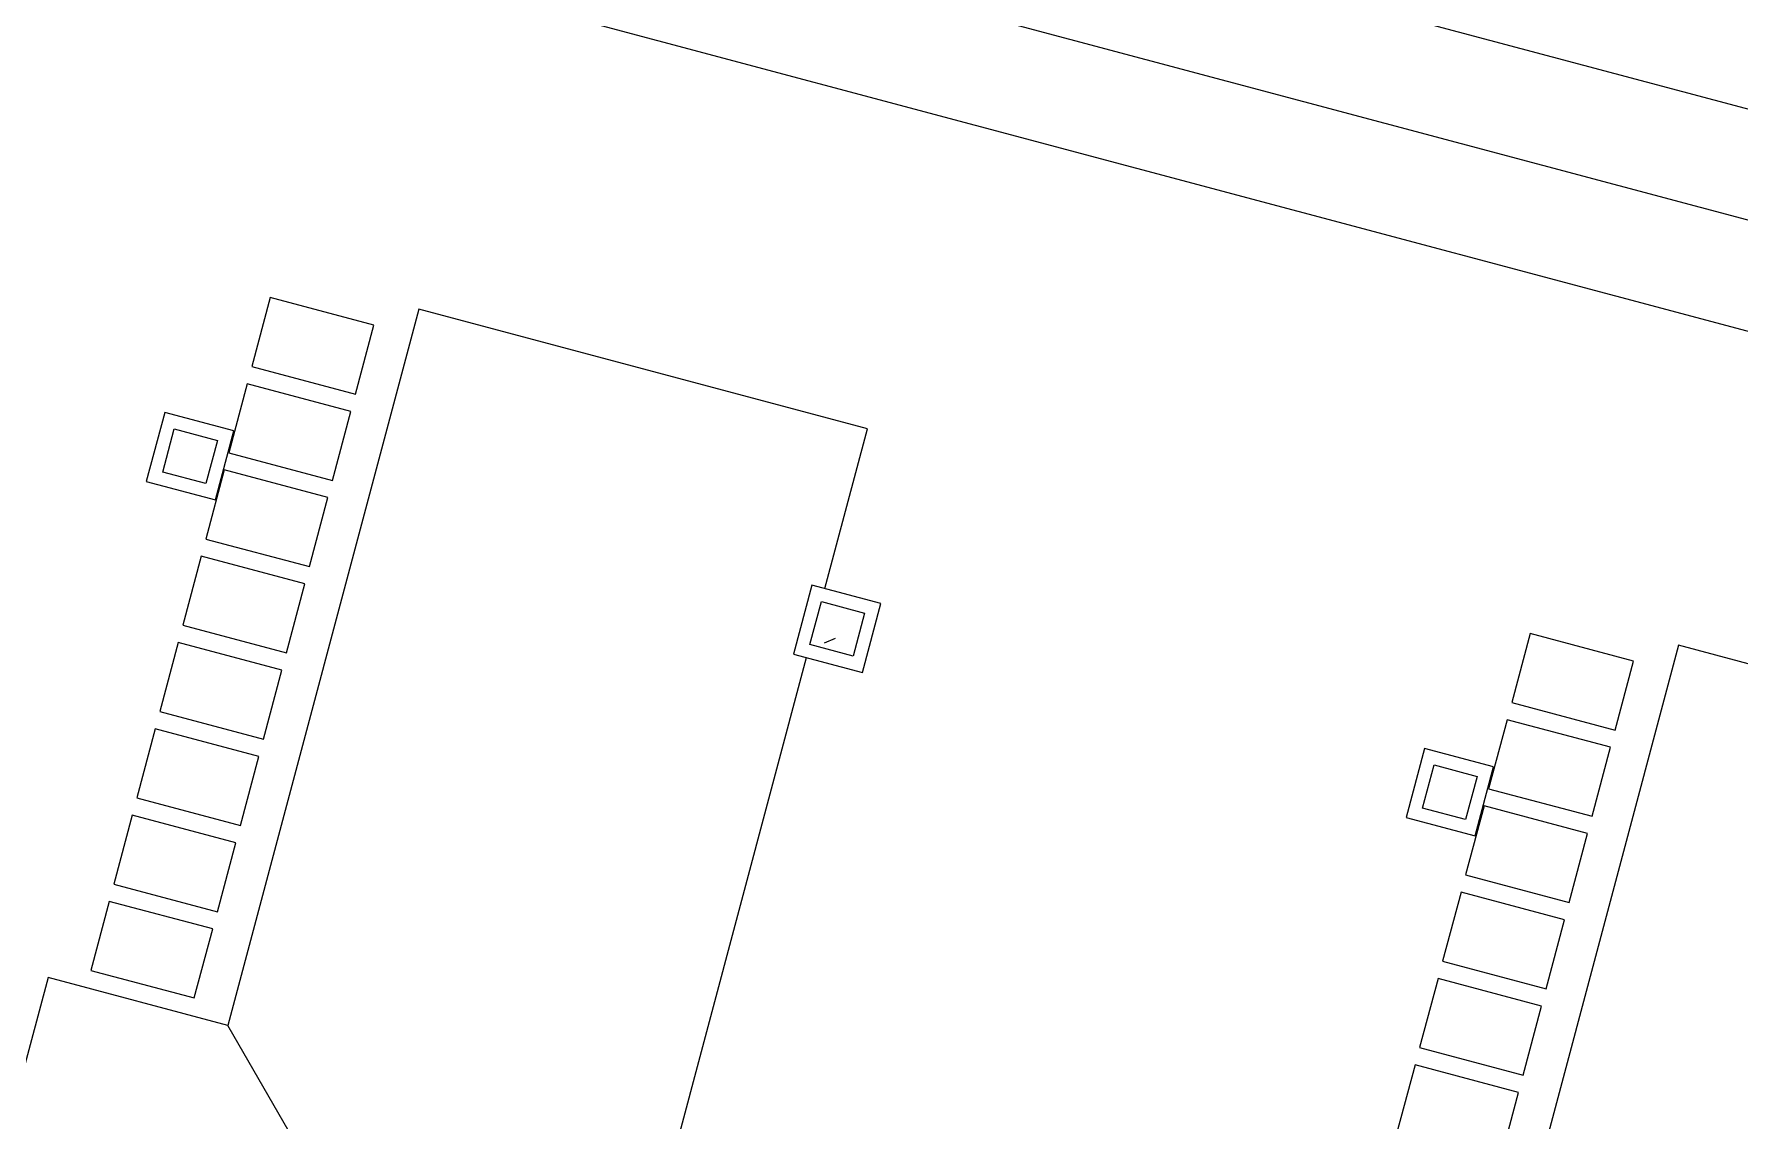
# Model space of a CAD drawing. Header units: metres. Extents: x 689715 to 690980, y 1005284 to 1006835.
# Drawn here: x 690828.14 to 690837.69, y 1005518.43 to 1005524.52 of the extents above; entities that cross this region are included whole.
import ezdxf

# ---------------------------------------------------------------- set-up
doc = ezdxf.new("R2010")
doc.units = ezdxf.units.M
doc.linetypes.add('PHANTOM', pattern=[2.5, 1.25, -0.25, 0.25, -0.25, 0.25, -0.25])
for name, color, linetype in [('0_HUELLAS CASAS CASTILLA', 1, 'Continuous'), ('0_NUMERO DE LOTE FASE V', 3, 'Continuous'), ('C-CALLE-ACERA', 8, 'Continuous')]:
    doc.layers.add(name, color=color, linetype=linetype)
for name, color, linetype, lineweight in [('Modelos genéricos', 7, 'Continuous', 13), ('Pilares estructurales', 7, 'Continuous', 25), ('Suelos', 7, 'Continuous', 9)]:
    doc.layers.add(name, color=color, linetype=linetype, lineweight=lineweight)

# ---------------------------------------------------------------- blocks, each defined once
blk = doc.blocks.new('MOLDURA COLUMNA - 0_40x_40-1533038-PLANO CLAVE _8 CASAS EN HILERA_ - Dependent 1')
at = {"layer": 'Modelos genéricos', "color": 253}
for p, q in [((0.2000000000000064, 0.1999999999999915), (-0.1999999999999938, 0.1999999999999915)), ((-0.1999999999999937, 0.1999999999999915), (-0.1999999999999937, -0.2000000000000085)), ((0.2000000000000064, -0.2000000000000085), (0.2000000000000064, 0.1999999999999915)), ((-0.1249999999999938, -0.1250000000000084), (-0.1249999999999937, 0.1249999999999915)), ((-0.1249999999999937, 0.1249999999999915), (0.1250000000000063, 0.1249999999999915)), ((0.1250000000000063, 0.1249999999999915), (0.1250000000000063, -0.1250000000000084)), ((0.1250000000000063, -0.1250000000000084), (-0.1249999999999938, -0.1250000000000084)), ((-0.1999999999999937, -0.2000000000000085), (0.2000000000000065, -0.2000000000000085))]:
    blk.add_line(p, q, dxfattribs=at)
blk = doc.blocks.new('012-AR_CASTILLA_MODELO B_rvt-1-PLANO CLAVE _8 CASAS EN HILERA_ - Dependent 1')
at = {"layer": 'Suelos', "color": 9}
for p, q in [((10.68178603227716, 74.51754749729298), (10.68178603233537, 78.66754749673419)), ((10.9017860321328, 77.56754749664105), (10.90178603236564, 77.16754749673419)), ((11.50178603234235, 77.16754749673419), (11.50178603245877, 77.56754749664105)), ((10.90178603236564, 77.16754749673419), (11.50178603234235, 77.16754749673419)), ((11.50178603245877, 77.06754749664105), (10.90178603236564, 77.06754749664105)), ((10.90178603236564, 77.06754749664105), (10.90178603236564, 76.66754749696702)), ((11.50178603234235, 76.66754749673419), (11.50178603245877, 77.06754749664105)), ((10.90178603236564, 76.66754749696702), (11.50178603234235, 76.66754749673419)), ((11.50178603245877, 76.56754749664105), (10.90178603236564, 76.56754749664105)), ((10.90178603236564, 76.56754749664105), (10.90178603224922, 76.16754749696702)), ((11.50178603222594, 76.16754749673419), (11.50178603245877, 76.56754749664105)), ((10.90178603224922, 76.16754749696702), (11.50178603222594, 76.16754749673419)), ((11.50178603245877, 76.06754749664105), (10.90178603224922, 76.06754749664105)), ((10.90178603224922, 76.06754749664105), (10.90178603236564, 75.66754749673419)), ((11.50178603234235, 75.66754749673419), (11.50178603245877, 76.06754749664105)), ((10.90178603236564, 75.66754749673419), (11.50178603234235, 75.66754749673419)), ((11.50178603245877, 75.56754749664105), (10.90178603236564, 75.56754749687389)), ((10.90178603236564, 75.56754749687389), (10.9017860321328, 75.16754749696702)), ((11.50178603228414, 75.16754749719985), (11.50178603245877, 75.56754749664105)), ((10.9017860321328, 75.16754749696702), (11.50178603228414, 75.16754749719985)), ((11.50178603257518, 75.06754749664105), (10.90178603236564, 75.06754749664105)), ((10.90178603236564, 75.06754749664105), (10.9017860320746, 74.66754749673419)), ((11.50178603234235, 74.66754749719985), (11.50178603257518, 75.06754749664105)), ((10.9017860320746, 74.66754749673419), (11.50178603234235, 74.66754749719985)), ((8.081786032184027, 74.51754749682732), (10.68178603227716, 74.51754749729298))]:
    blk.add_line(p, q, dxfattribs=at)
at = {"color": 254, "lineweight": 13}
blk.add_blockref('MOLDURA COLUMNA - 0_40x_40-1533038-PLANO CLAVE _8 CASAS EN HILERA_ - Dependent 1', (11.70678603230044, 75.64254749729298), dxfattribs=at)
blk = doc.blocks.new('M_Concrete-Rectangular-Column - _25x_25-V7-PLANO CLAVE _8 CASAS EN HILERA_ - Dependent 1')
at = {"layer": 'Pilares estructurales', "lineweight": 13}
h = blk.add_hatch(dxfattribs=at)
h.set_pattern_fill('CONCRETE', color=256, style=0, pattern_type=2)
h.set_pattern_definition([(49.99999999999999, (-7.957000000000001, -75.643), (1.457020047383542, -0.1273482686276515), [0.152, -1.676]), (355, (-7.957000000000001, -75.643), (-0.2818653023739907, 1.528382135238966), [0.122, -1.341]), (100.451, (-7.835, -75.653), (1.17546538358712, 1.400456044289996), [0.13, -1.425]), (46.184, (-7.957000000000001, -75.236), (2.169039294737322, -0.336383022587974), [0.229, -2.515]), (96.636, (-7.776, -75.264), (1.898944685138781, 1.97970782763093), [0.194, -2.137]), (351.184, (-7.957000000000001, -75.236), (1.898795237190718, 1.979372286160904), [0.183, -2.012]), (21, (-7.754, -75.33800000000001), (1.212598781386422, -0.8177586412751406), [0.152, -1.676]), (326, (-7.754, -75.33800000000001), (0.4944494143613917, 1.473404145724342), [0.122, -1.341]), (71.45100000000001, (-7.653, -75.406), (1.707039752549385, 0.6549895290889265), [0.13, -1.425]), (37.50000000000001, (-7.957000000000001, -75.643), (0.02416182372297015, 0.6765066195347833), [0.067, -1.258, 0.067, -1.294, -1.346]), (37.50000000000001, (-7.957000000000001, -75.643), (0.02416182372297015, 0.6765066195347833), [-2.686, 0.067, -1.279]), (7.499999999999999, (-7.957000000000001, -75.643), (0.5349359976128323, 0.8016816565557453), [0.067, -0.7090000000000001, 0.067, -1.227, -0.513]), (7.499999999999999, (-7.957000000000001, -75.643), (0.5349359976128323, 0.8016816565557453), [-2.071, 0.067, -0.446]), (327.5, (-8.41, -75.643), (1.084235554558972, -0.04571938571545769), [0.067, -0.441, 0.067, -1.518, -2.103]), (327.5, (-8.41, -75.643), (1.084235554558972, -0.04571938571545769), [-2.093, 0.067, -2.036]), (317.5, (-8.613, -75.643), (1.185122407334744, 0.2039163545013021), [0.067, -0.593, 0.067, -0.986, -1.494]), (317.5, (-8.613, -75.643), (1.185122407334744, 0.2039163545013021), [-1.713, 0.067, -1.426])])
h.paths.add_polyline_path([(0.1250000000000062, -0.1249999999999326), (0.1250000000000062, 0.1250000000000625), (-0.1249999999999932, 0.1250000000000625), (-0.1249999999999932, -0.1249999999998936)], flags=0)
blk = doc.blocks.new('C TRANSFORMADA A B')
at = {"layer": 'Suelos', "color": 9}
for p, q in [((286.9939854098484, -13.05999764631269), (286.2139854098205, -13.05999784899177)), ((286.9939854096156, -14.10005156166153), (286.9939854098484, -13.05999764631269)), ((287.4939854096156, -13.28005156165455), (287.0939854097087, -13.28005156147992)), ((287.0939854097087, -13.28005156147992), (287.0939854097087, -13.88005156163126)), ((287.4939854096156, -13.88005156163126), (287.4939854096156, -13.28005156165455)), ((287.9939854096156, -13.28005156159634), (287.593985409243, -13.28005156171275)), ((287.593985409243, -13.28005156171275), (287.5939854097087, -13.88005156168947)), ((287.9939854096156, -13.88005156151485), (287.9939854096156, -13.28005156159634)), ((288.4939854096156, -13.28005156159634), (288.0939854097087, -13.28005156153813)), ((288.0939854097087, -13.28005156153813), (288.0939854097087, -13.88005156157305)), ((288.4939854096156, -13.88005156151485), (288.4939854096156, -13.28005156159634)), ((288.9939854096156, -13.28005156153813), (288.5939854097087, -13.28005156159634)), ((288.5939854097087, -13.28005156159634), (288.5939854097087, -13.88005156157305)), ((288.9939854096156, -13.88005156157305), (288.9939854096156, -13.28005156153813)), ((289.4939854096156, -13.28005156159634), (289.0939854097087, -13.28005156153813)), ((289.0939854097087, -13.28005156153813), (289.0939854097087, -13.88005156163126)), ((289.4939854096156, -13.88005156151485), (289.4939854096156, -13.28005156159634)), ((289.9939854096156, -13.28005156171275), (289.5939854097087, -13.28005156165455)), ((289.5939854097087, -13.28005156165455), (289.5939854097087, -13.88005156168947)), ((289.9939854096156, -13.88005156145664), (289.9939854096156, -13.28005156171275)), ((290.4939854096156, -13.28005156159634), (290.0939854097087, -13.28005156153813)), ((290.0939854097087, -13.28005156153813), (290.0939854094759, -13.88005156151485)), ((290.4939854096156, -13.88005156157305), (290.4939854096156, -13.28005156159634)), ((290.9939854096156, -13.28005156153813), (290.5939854097087, -13.28005156147992)), ((290.5939854097087, -13.28005156147992), (290.5939854097087, -13.88005156145664)), ((290.9939854096156, -13.88005156174768), (290.9939854096156, -13.28005156153813)), ((287.0939854097087, -13.88005156163126), (287.4939854096156, -13.88005156163126)), ((287.5939854097087, -13.88005156168947), (287.9939854096156, -13.88005156151485)), ((288.0939854097087, -13.88005156157305), (288.4939854096156, -13.88005156151485)), ((288.5939854097087, -13.88005156157305), (288.9939854096156, -13.88005156157305)), ((289.0939854097087, -13.88005156163126), (289.4939854096156, -13.88005156151485)), ((289.5939854097087, -13.88005156168947), (289.9939854096156, -13.88005156145664)), ((290.0939854094759, -13.88005156151485), (290.4939854096156, -13.88005156157305)), ((290.5939854097087, -13.88005156145664), (290.9939854096156, -13.88005156174768)), ((286.2139854098205, -14.88005156151485), (286.9939854096156, -14.10005156166153)), ((291.1439854095224, -14.10005156154511), (286.9939854096156, -14.10005156166153)), ((291.1439854095224, -16.70005156158004), (291.1439854095224, -14.10005156154511)), ((286.2139854098205, -16.70005156152183), (289.8189854093362, -16.70005156146362)), ((290.2189854097087, -16.70005156158004), (291.1439854095224, -16.70005156140542))]:
    blk.add_line(p, q, dxfattribs=at)
at = {"color": 254, "lineweight": 13, "rotation": 90.00000000000001}
for name, p in [('MOLDURA COLUMNA - 0_40x_40-1533038-PLANO CLAVE _8 CASAS EN HILERA_ - Dependent 1', (290.0189854095224, -13.07505156158004)), ('MOLDURA COLUMNA - 0_40x_40-1533038-PLANO CLAVE _8 CASAS EN HILERA_ - Dependent 1', (290.0189854099881, -16.82505156163825)), ('M_Concrete-Rectangular-Column - _25x_25-V7-PLANO CLAVE _8 CASAS EN HILERA_ - Dependent 1', (290.0189854099881, -16.82505156163825))]:
    blk.add_blockref(name, p, dxfattribs=at)
blk = doc.blocks.new('CASTILLA 6 NUEVA')
at = {"rotation": 269.9999998879757}
blk.add_blockref('C TRANSFORMADA A B', (238.5955909246113, 229.2122545412276), dxfattribs=at)
at = {"layer": '0_HUELLAS CASAS CASTILLA', "color": 8, "lineweight": 5}
blk.add_blockref('012-AR_CASTILLA_MODELO B_rvt-1-PLANO CLAVE _8 CASAS EN HILERA_ - Dependent 1', (206.513752616127, -136.4492783022579), dxfattribs=at)

msp = doc.modelspace()

# ---------------------------------------------------------------- linework, layer by layer
at = {"layer": 'C-CALLE-ACERA', "linetype": 'Continuous', "ltscale": 5}
for p, q in [((690867.3948395028, 1005516.185012577), (690770.2120280231, 1005542.105042159)), ((690867.2402162203, 1005515.605278466), (690770.0574047408, 1005541.525308048)), ((690769.9027814579, 1005540.945573935), (690867.0855929375, 1005515.025544355))]:
    msp.add_line(p, q, dxfattribs=at)

# ---------------------------------------------------------------- block references
at = {"layer": '0_NUMERO DE LOTE FASE V', "linetype": 'PHANTOM', "rotation": 165.0660436348324}
msp.add_blockref('CASTILLA 6 NUEVA', (691031.2444425438, 1005405.282444203), dxfattribs=at)

doc.saveas('drawing.dxf')
